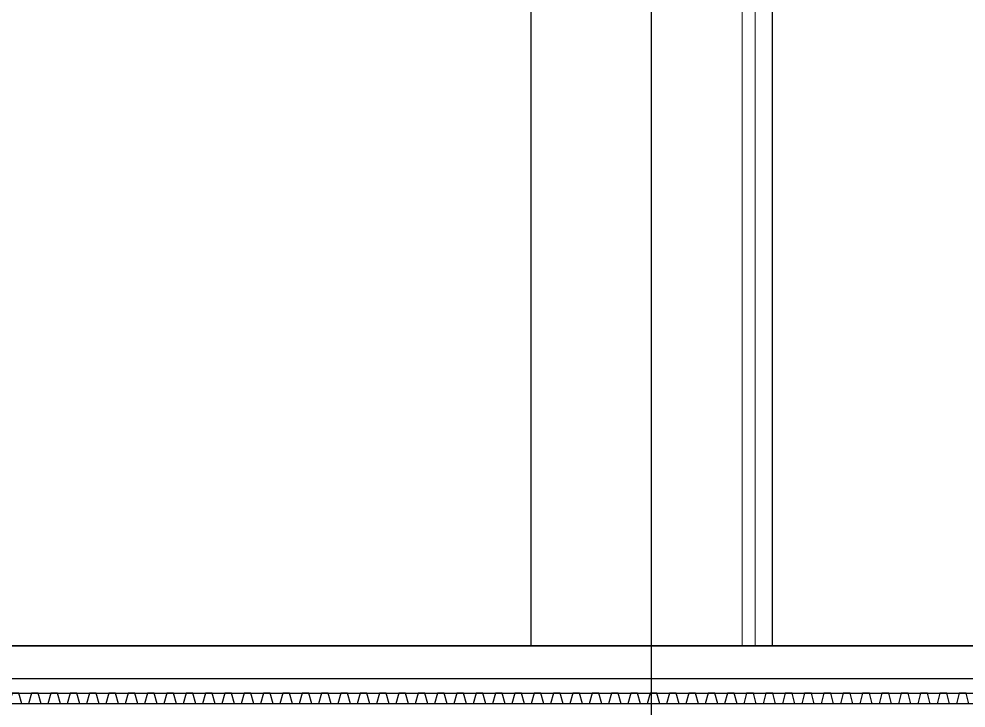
# Model space of a CAD drawing. Header units: millimetres. Extents: x 4754612 to 5801174, y 2368242 to 2777223.
# Drawn here: x 5037045 to 5040965, y 2577492 to 2580347 of the extents above; entities that cross this region are included whole.
import ezdxf

# ---------------------------------------------------------------- set-up
doc = ezdxf.new("R2010")
doc.units = ezdxf.units.MM
doc.header["$LTSCALE"] = 1000
doc.linetypes.add('CEN', pattern=[6.2, 6, -0.1, 0, -0.1])
for name, color, linetype in [('(주)하나기공-LEADER', 7, 'Continuous'), ('A-ELE-8', 8, 'Continuous'), ('A-HAT-251', 251, 'Continuous'), ('A-중심선', 10, 'CEN'), ('CON', 2, 'Continuous'), ('ELE-2', 4, 'Continuous'), ('ELE06', 6, 'Continuous')]:
    doc.layers.add(name, color=color, linetype=linetype)

# ---------------------------------------------------------------- blocks, each defined once
blk = doc.blocks.new('*U33')
at = {"layer": 'A-HAT-251'}
for points in [[(71670.6, 0), (71642.6, 0), (71630.6, 45), (71602.6, 45), (71590.6, 0)], [(71750.6, 0), (71722.6, 0), (71710.6, 45), (71682.6, 45), (71670.6, 0)], [(71830.6, 0), (71802.6, 0), (71790.6, 45), (71762.6, 45), (71750.6, 0)], [(71910.6, 0), (71882.6, 0), (71870.6, 45), (71842.6, 45), (71830.6, 0)], [(71990.6, 0), (71962.6, 0), (71950.6, 45), (71922.6, 45), (71910.6, 0)], [(72070.6, 0), (72042.6, 0), (72030.6, 45), (72002.6, 45), (71990.6, 0)], [(72150.6, 0), (72122.6, 0), (72110.6, 45), (72082.6, 45), (72070.6, 0)], [(72230.6, 0), (72202.6, 0), (72190.6, 45), (72162.6, 45), (72150.6, 0)], [(72310.6, 0), (72282.6, 0), (72270.6, 45), (72242.6, 45), (72230.6, 0)], [(72390.6, 0), (72362.6, 0), (72350.6, 45), (72322.6, 45), (72310.6, 0)], [(72470.6, 0), (72442.6, 0), (72430.6, 45), (72402.6, 45), (72390.6, 0)], [(72550.6, 0), (72522.6, 0), (72510.6, 45), (72482.6, 45), (72470.6, 0)], [(72630.6, 0), (72602.6, 0), (72590.6, 45), (72562.6, 45), (72550.6, 0)], [(72710.6, 0), (72682.6, 0), (72670.6, 45), (72642.6, 45), (72630.6, 0)], [(72790.6, 0), (72762.6, 0), (72750.6, 45), (72722.6, 45), (72710.6, 0)], [(72870.6, 0), (72842.6, 0), (72830.6, 45), (72802.6, 45), (72790.6, 0)], [(72950.6, 0), (72922.6, 0), (72910.6, 45), (72882.6, 45), (72870.6, 0)], [(73030.6, 0), (73002.6, 0), (72990.6, 45), (72962.6, 45), (72950.6, 0)], [(73110.6, 0), (73082.6, 0), (73070.6, 45), (73042.6, 45), (73030.6, 0)], [(73190.6, 0), (73162.6, 0), (73150.6, 45), (73122.6, 45), (73110.6, 0)], [(73270.6, 0), (73242.6, 0), (73230.6, 45), (73202.6, 45), (73190.6, 0)], [(73350.6, 0), (73322.6, 0), (73310.6, 45), (73282.6, 45), (73270.6, 0)], [(73430.6, 0), (73402.6, 0), (73390.6, 45), (73362.6, 45), (73350.6, 0)], [(73510.6, 0), (73482.6, 0), (73470.6, 45), (73442.6, 45), (73430.6, 0)], [(73590.6, 0), (73562.6, 0), (73550.6, 45), (73522.6, 45), (73510.6, 0)], [(73670.6, 0), (73642.6, 0), (73630.6, 45), (73602.6, 45), (73590.6, 0)], [(73750.6, 0), (73722.6, 0), (73710.6, 45), (73682.6, 45), (73670.6, 0)], [(73830.6, 0), (73802.6, 0), (73790.6, 45), (73762.6, 45), (73750.6, 0)], [(73910.6, 0), (73882.6, 0), (73870.6, 45), (73842.6, 45), (73830.6, 0)], [(73990.6, 0), (73962.6, 0), (73950.6, 45), (73922.6, 45), (73910.6, 0)], [(74070.6, 0), (74042.6, 0), (74030.6, 45), (74002.6, 45), (73990.6, 0)], [(74150.6, 0), (74122.6, 0), (74110.6, 45), (74082.6, 45), (74070.6, 0)], [(74230.6, 0), (74202.6, 0), (74190.6, 45), (74162.6, 45), (74150.6, 0)], [(74310.6, 0), (74282.6, 0), (74270.6, 45), (74242.6, 45), (74230.6, 0)], [(74390.6, 0), (74362.6, 0), (74350.6, 45), (74322.6, 45), (74310.6, 0)], [(74470.6, 0), (74442.6, 0), (74430.6, 45), (74402.6, 45), (74390.6, 0)], [(74550.6, 0), (74522.6, 0), (74510.6, 45), (74482.6, 45), (74470.6, 0)], [(74630.6, 0), (74602.6, 0), (74590.6, 45), (74562.6, 45), (74550.6, 0)], [(74710.6, 0), (74682.6, 0), (74670.6, 45), (74642.6, 45), (74630.6, 0)], [(74790.6, 0), (74762.6, 0), (74750.6, 45), (74722.6, 45), (74710.6, 0)], [(74870.6, 0), (74842.6, 0), (74830.6, 45), (74802.6, 45), (74790.6, 0)], [(74950.6, 0), (74922.6, 0), (74910.6, 45), (74882.6, 45), (74870.6, 0)], [(75030.6, 0), (75002.6, 0), (74990.6, 45), (74962.6, 45), (74950.6, 0)], [(75110.6, 0), (75082.6, 0), (75070.6, 45), (75042.6, 45), (75030.6, 0)], [(75190.6, 0), (75162.6, 0), (75150.6, 45), (75122.6, 45), (75110.6, 0)], [(75270.6, 0), (75242.6, 0), (75230.6, 45), (75202.6, 45), (75190.6, 0)], [(75350.6, 0), (75322.6, 0), (75310.6, 45), (75282.6, 45), (75270.6, 0)], [(75430.6, 0), (75402.6, 0), (75390.6, 45), (75362.6, 45), (75350.6, 0)], [(75510.6, 0), (75482.6, 0), (75470.6, 45), (75442.6, 45), (75430.6, 0)], [(75590.6, 0), (75562.6, 0), (75550.6, 45), (75522.6, 45), (75510.6, 0)]]:
    blk.add_lwpolyline(points, dxfattribs=at)

msp = doc.modelspace()

# ---------------------------------------------------------------- linework, layer by layer
at = {"layer": '(주)하나기공-LEADER', "color": 8, "lineweight": 9}
for p, q in [((5040038.3, 2582874.621), (5040038.3, 2577749.621)), ((5040091.872, 2582874.621), (5040091.872, 2577749.621))]:
    msp.add_line(p, q, dxfattribs=at)
at = {"layer": 'A-ELE-8'}
for p, q in [((5039163.3, 2586649.621), (5039163.3, 2577749.621)), ((5040163.3, 2586649.621), (5040163.3, 2577749.621))]:
    msp.add_line(p, q, dxfattribs=at)
at = {"layer": 'A-중심선', "ltscale": 5}
for p, q in [((5039663.3, 2560495.412), (5039663.3, 2645427.791)), ((4867905.529, 2577749.621), (5176073.3, 2577749.621))]:
    msp.add_line(p, q, dxfattribs=at)
at = {"layer": 'CON'}
msp.add_line((5116763.3, 2577509.621), (4908363.3, 2577509.621), dxfattribs=at)
at = {"layer": 'ELE-2'}
for p, q in [((5116763.3, 2577749.621), (4908363.3, 2577749.621)), ((4908363.3, 2577614.621), (5116763.3, 2577614.621)), ((4908363.3, 2577554.621), (5116763.3, 2577554.621))]:
    msp.add_line(p, q, dxfattribs=at)

# ---------------------------------------------------------------- block references
at = {"layer": 'ELE06', "color": 6, "xscale": 1.000013798092659, "yscale": 1.000013798092659, "zscale": 1.000013798092659}
msp.add_blockref('*U33', (4965413.445, 2577509.621), dxfattribs=at)

doc.saveas('drawing.dxf')
